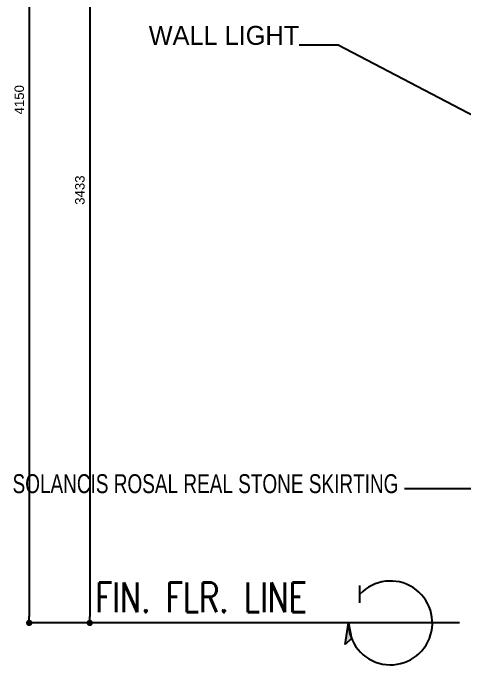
# Model space of a CAD drawing. Header units: inches. Extents: x 230831 to 416194, y 441295 to 526666.
# Drawn here: x 240878 to 242669, y 449239 to 451836 of the extents above; entities that cross this region are included whole.
import ezdxf

# ---------------------------------------------------------------- set-up
doc = ezdxf.new("R2010")
doc.units = ezdxf.units.IN
doc.header["$MEASUREMENT"] = 0
for name, color, linetype in [('A-DIMESNION-1', 7, 'Continuous'), ('CQ centerline', 8, 'Continuous'), ('CQ elevation arrow label', 1, 'Continuous'), ('CQ SPOT DETAIL DIMENSION', 9, 'Continuous'), ('CQ text label', 3, 'Continuous'), ('CQ_callout', 34, 'Continuous'), ('Layer1', 1, 'Continuous')]:
    doc.layers.add(name, color=color, linetype=linetype)
doc.styles.add('DIM 50', font='romans.shx', dxfattribs={"width": 0.75, "height": 100})
doc.styles.add('grid_250', font='romans.shx', dxfattribs={"width": 0.75, "height": 0.75})
doc.styles.get("Standard").update_dxf_attribs({"font": 'arial.ttf'})
doc.dimstyles.new('chester 25', dxfattribs={"dimscale": 0.25, "dimtxt": 150, "dimasz": 100, "dimexe": 10, "dimexo": 20, "dimgap": 80, "dimtad": 1, "dimdec": 0, "dimzin": 0, "dimdsep": 46, "dimtxsty": 'Standard', "dimblk": 'DOT', "dimcen": 50, "dimclrd": 1, "dimclre": 1, "dimclrt": 3, "dimadec": 0, "dimazin": 0, "dimtfac": 1, "dimtdec": 0, "dimtofl": 0, "dimtmove": 0, "dimatfit": 3, "dimfxl": 1, "dimtolj": 1, "dimtzin": 0, "dimlwd": -1, "dimarcsym": 0})
doc.dimstyles.get("Standard").update_dxf_attribs({"dimtxt": 0.18, "dimasz": 0.18, "dimexe": 0.18, "dimexo": 0.0625, "dimgap": 0.09, "dimtad": 0, "dimtih": 1, "dimtoh": 1, "dimdec": 4, "dimzin": 0, "dimdsep": 46, "dimtxsty": 'Standard', "dimcen": 0.09, "dimadec": 0, "dimazin": 0, "dimtfac": 1, "dimtdec": 4, "dimtofl": 0, "dimtmove": 0, "dimatfit": 3, "dimfxl": 1, "dimtolj": 1, "dimtzin": 0, "dimarcsym": 0})

# ---------------------------------------------------------------- blocks, each defined once
blk = doc.blocks.new('ARROW LEVEL')
at = {"layer": 'Layer1'}
blk.add_hatch(color=256, dxfattribs=at).paths.add_polyline_path([(412574, 433440), (412587.3, 433525.1), (412599.2, 433463.4)])
at = {"layer": 'CQ centerline'}
blk.add_line((412633, 433605.1, 0), (412633, 433674, 0), dxfattribs=at)
blk.add_arc((412753.7, 433525.1, 0), 166.3, 180, 136.51, dxfattribs=at)
at = {"layer": 'Layer1', "elevation": 0}
blk.add_lwpolyline([(412574, 433440), (412587.3, 433525.1), (412599.2, 433463.4)], close=True, dxfattribs=at)
blk = doc.blocks.new('_Dot')
at = {"color": 0, "linetype": 'ByBlock', "lineweight": -2}
blk.add_line((-0.5, 0), (-1, 0), dxfattribs=at)
at = {"color": 0, "linetype": 'ByBlock', "const_width": 0.5}
blk.add_lwpolyline([(-0.25, 0, 1), (0.25, 0, 1)], format="xyb", close=True, dxfattribs=at)
blk = doc.blocks.new('*D254')
at = {"layer": 'A-DIMESNION-1', "color": 1, "lineweight": -2, "ltscale": 0.05, "transparency": 16777216}
for p, q in [((242637.5, 453567.2), (240939.5, 453567.2)), ((242647.5, 449417.2), (240939.5, 449417.2))]:
    blk.add_line(p, q, dxfattribs=at)
at = {"layer": 'A-DIMESNION-1', "color": 1, "ltscale": 0.05, "transparency": 16777216}
blk.add_line((240942, 453542.2), (240942, 449442.2), dxfattribs=at)
at = {"layer": 'Defpoints', "color": 0, "linetype": 'Continuous', "ltscale": 0.05, "transparency": 16777216}
for p in [(242642.5, 453567.2, 0), (240942, 449417.2), (242652.5, 449417.2, 0)]:
    blk.add_point(p, dxfattribs=at)
at = {"layer": 'A-DIMESNION-1', "color": 1, "linetype": 'Continuous', "ltscale": 0.05, "transparency": 16777216, "xscale": 25, "yscale": 25, "zscale": 25}
for p, rotation in [((240942, 453567.2), 90), ((240942, 449417.2), 270)]:
    blk.add_blockref('_Dot', p, dxfattribs=dict(at, rotation=rotation))
at = {"layer": 'A-DIMESNION-1', "color": 3, "linetype": 'Continuous', "ltscale": 0.05, "transparency": 16777216, "insert": (240902.8, 451492.2), "char_height": 37.5, "attachment_point": 5, "rotation": 90}
blk.add_mtext('\\A1;4150', dxfattribs=at)
blk = doc.blocks.new('*D252')
at = {"layer": 'A-DIMESNION-1', "color": 1, "lineweight": -2, "ltscale": 0.05, "transparency": 16777216}
for p, q in [((243815.7, 452850.2), (241179.7, 452850.2)), ((242647.5, 449417.2), (241179.7, 449417.2))]:
    blk.add_line(p, q, dxfattribs=at)
at = {"layer": 'A-DIMESNION-1', "color": 1, "ltscale": 0.05, "transparency": 16777216}
blk.add_line((241182.2, 452825.2), (241182.2, 449442.2), dxfattribs=at)
at = {"layer": 'Defpoints', "color": 0, "linetype": 'Continuous', "ltscale": 0.05, "transparency": 16777216}
for p in [(243820.7, 452850.2), (241182.2, 449417.2), (242652.5, 449417.2, 0)]:
    blk.add_point(p, dxfattribs=at)
at = {"layer": 'A-DIMESNION-1', "color": 1, "linetype": 'Continuous', "ltscale": 0.05, "transparency": 16777216, "xscale": 25, "yscale": 25, "zscale": 25}
for p, rotation in [((241182.2, 452850.2), 90), ((241182.2, 449417.2), 270)]:
    blk.add_blockref('_Dot', p, dxfattribs=dict(at, rotation=rotation))
at = {"layer": 'A-DIMESNION-1', "color": 3, "linetype": 'Continuous', "ltscale": 0.05, "transparency": 16777216, "insert": (241143.1, 451133.7), "char_height": 37.5, "attachment_point": 5, "rotation": 90}
blk.add_mtext('\\A1;3433', dxfattribs=at)

msp = doc.modelspace()

# ---------------------------------------------------------------- block references
at = {"layer": 'CQ elevation arrow label'}
msp.add_blockref('ARROW LEVEL', (-170379.518, 15892.07, 0), dxfattribs=at)

# ---------------------------------------------------------------- texts
at = {"layer": 'CQ SPOT DETAIL DIMENSION', "color": 3, "insert": (242012.26, 451709.02, 0), "char_height": 75, "attachment_point": 9}
msp.add_mtext('{\\fCityBlueprint|b0|i0|c2|p2;WALL LIGHT}', dxfattribs=at)
at = {"layer": 'CQ text label', "style": 'grid_250', "width": 0.75}
msp.add_text('FIN. FLR. LINE', height=117.6, rotation=0, dxfattribs=at).set_placement((241203.947, 449459.524, 0))
at = {"layer": 'CQ text label', "color": 3, "ltscale": 500, "insert": (242405.818, 450007.012, 0), "char_height": 75, "width": 1867.39225, "attachment_point": 3, "style": 'DIM 50'}
msp.add_mtext('{\\fCityBlueprint|b0|i0|c2|p2;SOLANCIS ROSAL REAL STONE SKIRTING}', dxfattribs=at)

# ---------------------------------------------------------------- dimensions: what is measured, and where the dimension line sits
at = {"layer": 'A-DIMESNION-1', "color": 64, "linetype": 'Continuous', "ltscale": 0.05}
for base, p1, picture, middle in [((240941.964, 449417.154, 0), (242642.475, 453567.154, 0), '*D254', (240902.818, 451492.154, 0)), ((241182.221, 449417.154, 0), (243820.658, 452850.215, 0), '*D252', (241143.062, 451133.685, 0))]:
    dim = msp.add_linear_dim(base=base, p1=p1, p2=(242652.475, 449417.154, 0), angle=90, dimstyle='chester 25', dxfattribs=at)
    dim.commit()
    dim.dimension.update_dxf_attribs({"geometry": picture, "text_midpoint": middle})

# ---------------------------------------------------------------- leaders
at = {"layer": 'CQ_callout', "annotation_type": 0, "has_hookline": 1, "hookline_direction": 1, "text_width": 429.359}
msp.add_leader([(242939.889, 451304.398, 0), (242167.038, 451709.02, 0), (242012.35, 451709.02, 0)], dimstyle='Standard', override={"dimasz": 10, "dimldrblk": 'Dot', "dimfxl": 0.1, "dimarcsym": 2}, dxfattribs=at)
at = {"layer": 'CQ_callout'}
msp.add_leader([(243573.372, 449503.019, 0), (243015.824, 449949.361, 0), (242430.125, 449949.361, 0)], dimstyle='Standard', override={"dimasz": 10, "dimldrblk": 'Dot', "dimfxl": 0.1, "dimarcsym": 2}, dxfattribs=at)

doc.saveas('drawing.dxf')
